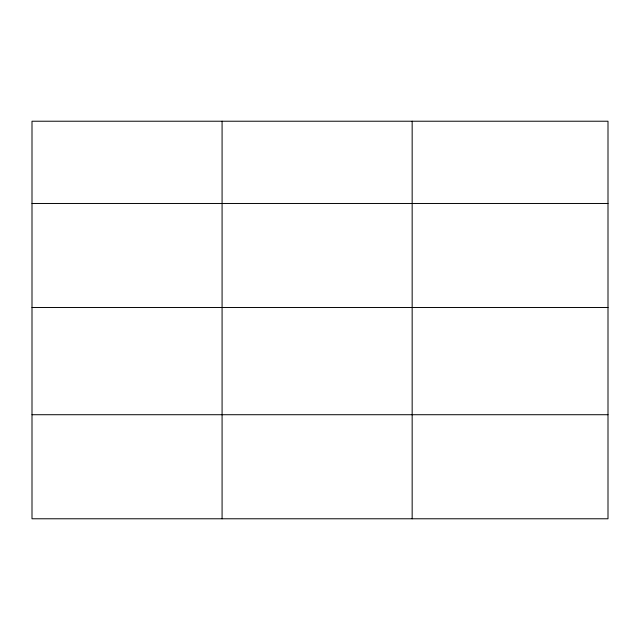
<?xml version="1.0" encoding="UTF-8"?>
<svg xmlns="http://www.w3.org/2000/svg" width="640" height="640" viewBox="0 0 640 640"><rect width="100%" height="100%" fill="white"/><g stroke="black" fill="none" stroke-linecap="round" stroke-linejoin="round"><path stroke-width="0.96" d="M608 307.52L608 121.224L32 121.224L32 518.776L608 518.776L608 307.52L32 307.52M32 203.472L608 203.472M32 414.72L608 414.72M412.16 121.224L412.16 518.776M222.08 121.224L222.08 518.776"/></g></svg>
